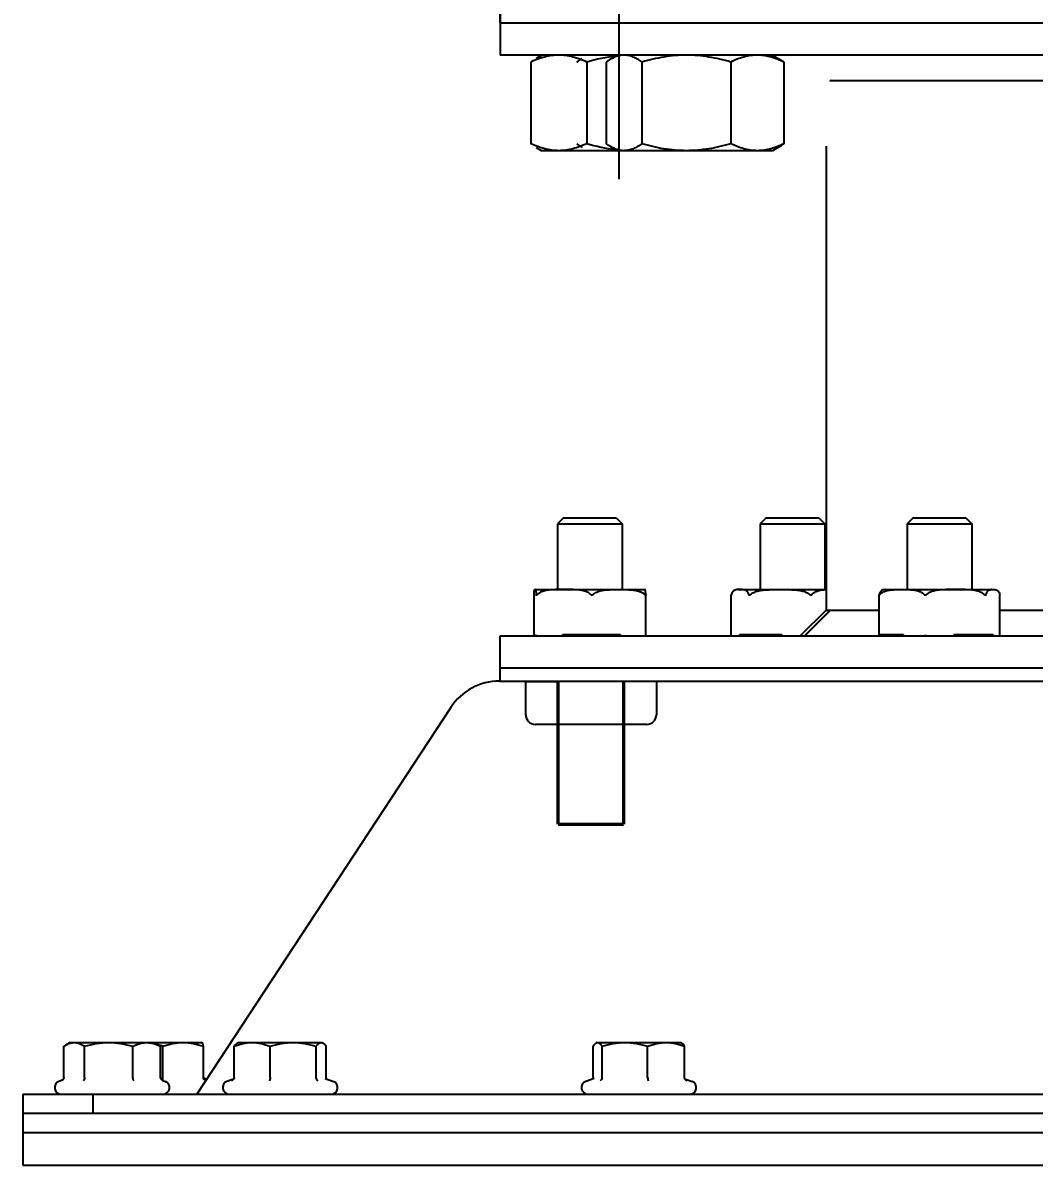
# Model space of a CAD drawing. Header units: millimetres. Extents: x 971 to 5173, y 8 to 3808.
# Drawn here: x 3364.6 to 3521.3, y 775.4 to 952.4 of the extents above; entities that cross this region are included whole.
import ezdxf

# ---------------------------------------------------------------- set-up
doc = ezdxf.new("R2010")
doc.units = ezdxf.units.MM
doc.header["$LTSCALE"] = 115.5
doc.header["$PDMODE"] = 3
doc.header["$PDSIZE"] = 8
doc.layers.get('0').update_dxf_attribs({"linetype": 'CONTINUOUS'})
doc.layers.get('Defpoints').update_dxf_attribs({"linetype": 'CONTINUOUS'})
doc.layers.add('00_BUW_DATUM', color=7, linetype='CONTINUOUS')
doc.styles.get("Standard").update_dxf_attribs({"font": 'calibri.ttf'})
doc.dimstyles.new('DIMSTYLE_5', dxfattribs={"dimtxt": 17.5, "dimasz": 17.5, "dimexe": 1.5, "dimexo": 1, "dimgap": 0.875, "dimtad": 1, "dimdsep": 46, "dimtxsty": 'Standard', "dimblk": '_FILLED', "dimblk1": '_FILLED', "dimblk2": '_FILLED', "dimcen": 0.09, "dimazin": 2, "dimtp": 0.01, "dimtm": 0.01, "dimtfac": 1, "dimtofl": 0, "dimtmove": 0, "dimatfit": 3, "dimldrblk": '_FILLED', "dimfxl": 1, "dimtolj": 1, "dimarcsym": 0})

# ---------------------------------------------------------------- blocks, each defined once
blk = doc.blocks.new('_FILLED')
at = {"color": 0, "linetype": 'ByBlock'}
blk.add_solid([(0, 0), (-1, 0.214), (-1, -0.214)], dxfattribs=at)
blk = doc.blocks.new('*D141')
at = {"color": 0, "linetype": 'Continuous', "lineweight": -2}
for p, q in [((3457.03, 928.22), (3457.03, 1154.83)), ((3737.02, 927.57), (3737.02, 1154.83)), ((3719.52, 1153.33), (3474.53, 1153.33))]:
    blk.add_line(p, q, dxfattribs=at)
at = {"layer": 'Defpoints', "color": 0}
for p in [(3457.03, 1153.33), (3457.03, 927.22), (3737.02, 926.57)]:
    blk.add_point(p, dxfattribs=at)
at = {"color": 0, "linetype": 'ByBlock', "lineweight": -2, "xscale": 17.5, "yscale": 17.5, "zscale": 17.5}
for p, rotation in [((3457.03, 1153.33), 179.9999999999999), ((3737.02, 1153.33), 359.9999999999999)]:
    blk.add_blockref('_FILLED', p, dxfattribs=dict(at, rotation=rotation))
at = {"color": 0, "insert": (3607.01, 1177.54), "char_height": 17.5, "attachment_point": 2, "line_spacing_factor": 0.9}
blk.add_mtext('\\A1;%%c280', dxfattribs=at)

msp = doc.modelspace()

# ---------------------------------------------------------------- linework, layer by layer
at = {"color": 0, "linetype": 'Continuous'}
for p, q in [((3438.58376, 952.41826), (3438.58376, 975.26285)), ((3438.58376, 957.41826), (3438.58376, 952.41826)), ((3438.58376, 952.41826), (3758.58376, 952.41826)), ((3438.58376, 952.41826), (3438.58376, 947.41826)), ((3758.58376, 947.41826), (3438.58376, 947.41826)), ((3489.74298, 943.41826), (3489.65951, 943.50223)), ((3489.65951, 943.49129), (3489.73212, 943.41826)), ((3546.60036, 943.41826), (3489.74298, 943.41826)), ((3489.08376, 933.30917), (3489.08376, 861.41826)), ((3448.38874, 875.71826), (3447.46874, 874.79826)), ((3447.46874, 874.79826), (3457.46874, 874.79826)), ((3447.46874, 874.79826), (3447.46874, 864.61826)), ((3448.38874, 875.71826), (3456.54874, 875.71826)), ((3456.54874, 875.71826), (3457.46874, 874.79826)), ((3457.46874, 874.79826), (3457.46874, 864.61826)), ((3479.79621, 875.71826), (3478.87621, 874.79826)), ((3478.87621, 874.79826), (3488.87621, 874.79826)), ((3478.87621, 874.79826), (3478.87621, 864.61826)), ((3479.79621, 875.71826), (3487.95621, 875.71826)), ((3487.95621, 875.71826), (3488.87621, 874.79826)), ((3488.87621, 874.79826), (3488.87621, 864.61826)), ((3502.57347, 875.71826), (3501.65347, 874.79826)), ((3501.65347, 874.79826), (3511.65347, 874.79826)), ((3501.65347, 874.79826), (3501.65347, 864.61826)), ((3502.57347, 875.71826), (3510.73347, 875.71826)), ((3510.73347, 875.71826), (3511.65347, 874.79826)), ((3511.65347, 874.79826), (3511.65347, 864.61826)), ((3443.81274, 863.81822), (3443.81257, 863.8087)), ((3443.81257, 857.61826), (3443.81257, 863.80883)), ((3444.05379, 864.61826), (3443.96383, 864.61552)), ((3444.05379, 864.61826), (3460.8837, 864.61826)), ((3460.8837, 864.61826), (3460.97366, 864.61552)), ((3461.12475, 863.81822), (3461.12492, 863.8087)), ((3461.12492, 857.42768), (3461.12492, 863.80883)), ((3475.46126, 864.61826), (3489.08376, 864.61826)), ((3475.4961, 864.61275), (3475.46164, 864.61158)), ((3475.49245, 864.61264), (3475.46164, 864.611)), ((3475.4961, 864.6127), (3475.49245, 864.61264)), ((3498.23851, 864.61826), (3497.92804, 864.58533)), ((3498.23851, 864.61826), (3514.70297, 864.61826)), ((3515.0592, 864.61466), (3515.06827, 864.61447)), ((3515.0592, 864.61466), (3515.06827, 864.6143)), ((3515.06842, 864.61826), (3515.37889, 864.58533)), ((3474.35229, 857.48305), (3474.35229, 863.75347)), ((3497.29614, 857.61826), (3497.29614, 863.73675)), ((3516.0108, 857.47196), (3516.0108, 863.76455)), ((3489.08376, 861.41826), (3485.08376, 857.41826)), ((3489.73212, 861.41826), (3485.7558, 857.41826)), ((3485.76706, 857.41826), (3489.74298, 861.41826)), ((3489.08376, 861.41826), (3489.73212, 861.41826)), ((3489.74298, 861.41826), (3497.29614, 861.41826)), ((3516.0108, 861.41826), (3604.92664, 861.41826)), ((3438.58376, 857.41826), (3758.58376, 857.41826)), ((3438.58376, 850.41826), (3438.58376, 857.41826)), ((3443.98309, 857.61826), (3443.81274, 857.61826)), ((3443.98309, 857.61826), (3443.98309, 857.41826)), ((3457.20201, 857.61826), (3448.22644, 857.61826)), ((3448.22644, 857.41826), (3448.22644, 857.61826)), ((3457.20201, 857.61826), (3457.20201, 857.41826)), ((3482.22698, 857.61826), (3475.66445, 857.61826)), ((3475.66445, 857.41826), (3475.66445, 857.61826)), ((3477.4755, 857.61826), (3477.4755, 857.41826)), ((3477.62621, 857.61826), (3477.62621, 857.41826)), ((3482.22698, 857.61826), (3482.22698, 857.41826)), ((3501.05365, 857.61826), (3497.29614, 857.61826)), ((3498.43575, 857.41826), (3498.43575, 857.61826)), ((3500.40347, 857.61826), (3500.40347, 857.41826)), ((3501.05365, 857.61826), (3501.05365, 857.41826)), ((3514.99655, 857.61826), (3508.86571, 857.61826)), ((3508.86571, 857.41826), (3508.86571, 857.61826)), ((3512.90347, 857.61826), (3512.90347, 857.41826)), ((3514.99655, 857.61826), (3514.99655, 857.41826)), ((3758.58376, 852.41826), (3438.58376, 852.41826)), ((3438.44055, 850.41826), (3758.72697, 850.41826)), ((3442.51906, 845.2213), (3442.51906, 850.38708)), ((3442.51906, 850.38708), (3447.51906, 850.38708)), ((3462.77519, 850.38708), (3457.71731, 850.38708)), ((3462.77519, 850.38708), (3462.77519, 845.2213)), ((3430.91773, 846.35862), (3391.55391, 786.41826)), ((3461.27519, 843.7213), (3444.01906, 843.7213)), ((3370.93564, 793.8377), (3371.22061, 794.01604)), ((3370.93564, 789.02532), (3370.93564, 793.8377)), ((3371.9172, 794.41826), (3371.22061, 794.01608)), ((3371.9172, 794.41826), (3392.38941, 794.41826)), ((3374.15708, 789.02532), (3374.15708, 793.8377)), ((3381.63864, 789.02532), (3381.63864, 793.8377)), ((3384.9172, 794.41826), (3385.61379, 794.01608)), ((3385.55795, 794.04832), (3385.59752, 794.03874)), ((3385.55817, 794.04935), (3385.61879, 794.03295)), ((3385.59752, 794.03874), (3385.61868, 794.03243)), ((3385.89876, 793.8377), (3385.61378, 794.01602)), ((3385.89876, 789.02532), (3385.89876, 793.8377)), ((3386.2714, 789.02532), (3386.2714, 793.8377)), ((3392.38941, 794.41826), (3392.39784, 794.41339)), ((3392.57198, 789.02532), (3392.57198, 793.8377)), ((3397.32181, 789.02532), (3397.32181, 793.8377)), ((3397.96335, 794.41826), (3397.81609, 794.33324)), ((3397.96335, 794.41826), (3410.96335, 794.41826)), ((3402.89227, 789.02532), (3402.89227, 793.8377)), ((3410.03381, 789.02532), (3410.03381, 793.8377)), ((3410.96335, 794.41826), (3411.11061, 794.33324)), ((3411.6049, 789.02532), (3411.6049, 793.8377)), ((3452.99115, 789.02532), (3452.99115, 793.8377)), ((3453.56258, 794.41826), (3453.45364, 794.35536)), ((3453.56258, 794.41826), (3466.56258, 794.41826)), ((3454.34828, 789.02532), (3454.34828, 793.8377)), ((3461.4197, 789.02532), (3461.4197, 793.8377)), ((3466.56258, 794.41826), (3466.67151, 794.35536)), ((3467.134, 789.02532), (3467.134, 793.8377)), ((3370.83821, 788.62554), (3370.17083, 788.38263)), ((3370.83793, 788.62515), (3370.83459, 788.62394)), ((3386.22346, 788.54281), (3386.66357, 788.38263)), ((3386.30379, 788.50437), (3386.27197, 788.51687)), ((3392.72712, 788.89531), (3393.09316, 788.76211)), ((3397.23751, 788.75407), (3396.21698, 788.38263)), ((3411.45115, 788.83958), (3411.4482, 788.84066)), ((3411.45142, 788.84061), (3412.70972, 788.38263)), ((3453.11575, 788.85563), (3451.81621, 788.38263)), ((3453.11895, 788.85579), (3453.11622, 788.85479)), ((3467.19449, 788.78826), (3468.30895, 788.38263)), ((3364.58376, 786.41826), (3364.58376, 775.41826)), ((3364.58376, 786.41826), (3832.58376, 786.41826)), ((3375.46326, 783.41826), (3375.46326, 786.41826)), ((3832.58376, 783.41826), (3364.58376, 783.41826)), ((3832.58376, 780.41826), (3364.58376, 780.41826)), ((3364.57605, 775.41826), (3832.59148, 775.41826))]:
    msp.add_line(p, q, dxfattribs=at)
at = {"color": 0, "linetype": 'Continuous', "const_width": 0.5}
for points in [[(3447.51906, 850.38708), (3447.51906, 828.21503)], [(3457.71731, 850.38708), (3457.71731, 828.21503)], [(3447.51906, 828.21503), (3457.71731, 828.21503)]]:
    msp.add_lwpolyline(points, dxfattribs=at)
at = {"color": 0, "linetype": 'Continuous'}
msp.add_lwpolyline([(3392.5757, 788.99396), (3392.61412, 788.95677), (3392.72712, 788.89531)], dxfattribs=at)
for centre, radius, start, end in [((3475.46126, 863.13826), 1.48, 90, 108.5548748), ((3514.81687, 862.43875), 2.17525, 92.9924629, 94.0329143), ((3438.44055, 841.41826), 9, 90, 146.7064367), ((3444.01906, 845.2213), 1.5, 180, 270), ((3461.27519, 845.2213), 1.5, 270, 0), ((3381.78942, 780.0456), 14.50207, 71.9975365, 74.6890969), ((3370.5172, 787.43098), 1.01272, 110, 270), ((3386.53895, 789.14876), 0.68595, 242.4981261, 247.0976553), ((3386.3172, 787.43098), 1.01272, 270, 70), ((3396.56335, 787.43098), 1.01272, 110, 270), ((3412.36335, 787.43098), 1.01272, 270, 70), ((3452.16258, 787.43098), 1.01272, 110, 270), ((3467.74155, 789.08805), 0.62544, 225.5513349, 248.9434753), ((3467.96258, 787.43098), 1.01272, 270, 70)]:
    msp.add_arc(centre, radius, start, end, dxfattribs=at)
for points, knots in [([(3443.81274, 863.81822), (3443.81696, 863.93512), (3443.82591, 864.12219), (3443.84265, 864.30883), (3443.85202, 864.37848)], [0, 0, 0, 0, 0.624699226, 1, 1, 1, 1]), ([(3443.85202, 864.37848), (3443.85853, 864.42694), (3443.86789, 864.4894), (3443.8911, 864.55813), (3443.90746, 864.58979), (3443.93215, 864.61179), (3443.95429, 864.61495), (3443.96383, 864.61553)], [0, 0, 0, 0, 0.52025735, 0.667914476, 0.76938299, 0.898335878, 1, 1, 1, 1]), ([(3443.96383, 864.61553), (3443.9694, 864.61586), (3443.99261, 864.61634), (3444.01807, 864.6095), (3444.03084, 864.59699)], [0, 0, 0, 0, 0.238092244, 1, 1, 1, 1]), ([(3444.03084, 864.59699), (3444.04715, 864.58103), (3444.077, 864.50667), (3444.08811, 864.4318), (3444.09529, 864.37847)], [0, 0, 0, 0, 0.297820858, 1, 1, 1, 1]), ([(3444.09529, 864.37847), (3444.10465, 864.30883), (3444.1214, 864.12219), (3444.13034, 863.93513), (3444.13457, 863.81822)], [0, 0, 0, 0, 0.375249303, 1, 1, 1, 1]), ([(3444.29331, 863.81822), (3444.27496, 863.79865), (3444.24796, 863.77098), (3444.20913, 863.74405), (3444.18183, 863.73379), (3444.15698, 863.74228), (3444.14362, 863.76358), (3444.13671, 863.78937), (3444.13493, 863.80829), (3444.13457, 863.81822)], [0, 0, 0, 0, 0.329725985, 0.470357474, 0.582533438, 0.672363871, 0.767729237, 0.877965494, 1, 1, 1, 1]), ([(3445.31306, 864.37845), (3445.22034, 864.3519), (3444.85114, 864.2309), (3444.49412, 864.03226), (3444.29331, 863.81822)], [0, 0, 0, 0, 0.24734941, 1, 1, 1, 1]), ([(3451.62974, 864.37845), (3451.37471, 864.45148), (3450.85048, 864.5448), (3450.05787, 864.59929), (3449.26454, 864.61455), (3448.4714, 864.61657), (3447.67827, 864.61456), (3446.88494, 864.59929), (3446.09233, 864.5448), (3445.56809, 864.45148), (3445.31306, 864.37845)], [0, 0, 0, 0, 0.125299542, 0.250242484, 0.375124175, 0.499999985, 0.624875795, 0.749757483, 0.874700442, 1, 1, 1, 1]), ([(3452.64949, 863.81822), (3452.58095, 863.89128), (3452.28149, 864.14667), (3451.90921, 864.29843), (3451.62974, 864.37845)], [0, 0, 0, 0, 0.256280173, 1, 1, 1, 1]), ([(3452.94932, 863.81822), (3452.93035, 863.79719), (3452.88784, 863.75741), (3452.80043, 863.72619), (3452.71275, 863.75773), (3452.66918, 863.79723), (3452.64949, 863.81822)], [0, 0, 0, 0, 0.243828441, 0.496967461, 0.752171265, 1, 1, 1, 1]), ([(3452.94932, 863.81822), (3453.01496, 863.89099), (3453.30067, 864.14474), (3453.66007, 864.29814), (3453.92986, 864.37848)], [0, 0, 0, 0, 0.258245313, 1, 1, 1, 1]), ([(3453.92986, 864.37848), (3454.17466, 864.45139), (3454.67867, 864.54473), (3455.44104, 864.59946), (3456.20387, 864.61451), (3456.96644, 864.61646), (3457.72901, 864.61451), (3458.49184, 864.59946), (3459.25421, 864.54475), (3459.75822, 864.45138), (3460.00302, 864.37847)], [0, 0, 0, 0, 0.125429089, 0.250347728, 0.375177916, 0.499999638, 0.624821337, 0.749651635, 0.874570451, 1, 1, 1, 1]), ([(3460.00302, 864.37847), (3460.09227, 864.35189), (3460.44938, 864.23021), (3460.79245, 864.0302), (3460.98366, 863.81822)], [0, 0, 0, 0, 0.245966965, 1, 1, 1, 1]), ([(3461.08547, 864.37848), (3461.07895, 864.42694), (3461.06959, 864.4894), (3461.04639, 864.55813), (3461.03002, 864.58979), (3461.00534, 864.61179), (3460.98319, 864.61495), (3460.97366, 864.61553)], [0, 0, 0, 0, 0.52025735, 0.667914476, 0.76938299, 0.898335878, 1, 1, 1, 1]), ([(3461.08968, 863.73675), (3461.08136, 863.73675), (3461.06267, 863.74424), (3461.02665, 863.77152), (3461.00117, 863.79881), (3460.98366, 863.81822)], [0, 0, 0, 0, 0.183361143, 0.423340192, 1, 1, 1, 1]), ([(3461.12475, 863.81822), (3461.12052, 863.93512), (3461.11157, 864.12219), (3461.09484, 864.30883), (3461.08547, 864.37848)], [0, 0, 0, 0, 0.624699226, 1, 1, 1, 1]), ([(3461.12492, 863.80883), (3461.12492, 863.79994), (3461.124, 863.78313), (3461.11902, 863.76031), (3461.10859, 863.74175), (3461.09566, 863.73675), (3461.08968, 863.73675)], [0, 0, 0, 0, 0.303328508, 0.571896518, 0.795679314, 1, 1, 1, 1]), ([(3474.36532, 863.81822), (3474.36343, 863.81212), (3474.35742, 863.79095), (3474.35226, 863.7691), (3474.35227, 863.75342)], [0, 0, 0, 0, 0.28941355, 1, 1, 1, 1]), ([(3474.70215, 864.37845), (3474.66976, 864.35037), (3474.51486, 864.19384), (3474.41758, 863.98688), (3474.36532, 863.81822)], [0, 0, 0, 0, 0.195348628, 1, 1, 1, 1]), ([(3474.9903, 864.54131), (3474.96573, 864.53308), (3474.8622, 864.49382), (3474.76622, 864.43399), (3474.70215, 864.37845)], [0, 0, 0, 0, 0.23407013, 1, 1, 1, 1]), ([(3475.46164, 864.61158), (3475.42229, 864.6101), (3475.26366, 864.6019), (3475.1038, 864.57934), (3474.9903, 864.54131)], [0, 0, 0, 0, 0.247546601, 1, 1, 1, 1]), ([(3476.78858, 864.37845), (3476.74013, 864.42045), (3476.6382, 864.48991), (3476.42151, 864.57511), (3476.14586, 864.6116), (3475.82053, 864.61665), (3475.60416, 864.61602), (3475.4961, 864.61275)], [0, 0, 0, 0, 0.143230165, 0.272456132, 0.516933764, 0.758517483, 1, 1, 1, 1]), ([(3477.12541, 863.81822), (3477.1046, 863.88537), (3477.0282, 864.09085), (3476.90134, 864.2807), (3476.78858, 864.37845)], [0, 0, 0, 0, 0.32024015, 1, 1, 1, 1]), ([(3477.34463, 863.81822), (3477.3238, 863.7981), (3477.29194, 863.76968), (3477.24451, 863.74305), (3477.20917, 863.73405), (3477.17646, 863.74166), (3477.14441, 863.76908), (3477.13156, 863.79836), (3477.12541, 863.81822)], [0, 0, 0, 0, 0.30387198, 0.443950387, 0.568438328, 0.677111748, 0.781867917, 1, 1, 1, 1]), ([(3477.34463, 863.81822), (3477.49671, 863.96508), (3477.86425, 864.19167), (3478.26614, 864.32551), (3478.47035, 864.37848)], [0, 0, 0, 0, 0.50053549, 1, 1, 1, 1]), ([(3478.47035, 864.37848), (3478.75284, 864.45176), (3479.33154, 864.54479), (3480.20556, 864.59947), (3481.08107, 864.61451), (3481.95653, 864.61646), (3482.83198, 864.61451), (3483.7075, 864.59948), (3484.58153, 864.54482), (3485.16021, 864.45175), (3485.44271, 864.37847)], [0, 0, 0, 0, 0.125008045, 0.250003629, 0.375001154, 0.49999971, 0.624998242, 0.749995883, 0.874991666, 1, 1, 1, 1]), ([(3485.44271, 864.37847), (3485.64693, 864.3255), (3486.04888, 864.19172), (3486.41645, 863.96509), (3486.56855, 863.81822)], [0, 0, 0, 0, 0.499462203, 1, 1, 1, 1]), ([(3486.85552, 863.81822), (3486.84032, 863.79727), (3486.80445, 863.75698), (3486.75098, 863.73675), (3486.72375, 863.73675)], [0, 0, 0, 0, 0.48729228, 1, 1, 1, 1]), ([(3486.85552, 863.81822), (3486.95536, 863.95579), (3487.20193, 864.1816), (3487.49807, 864.32432), (3487.64439, 864.37848)], [0, 0, 0, 0, 0.521404811, 1, 1, 1, 1]), ([(3487.64439, 864.37848), (3487.87412, 864.46352), (3488.35569, 864.56418), (3488.84183, 864.59439), (3489.08374, 864.60311)], [0, 0, 0, 0, 0.502970793, 1, 1, 1, 1]), ([(3497.29612, 863.76453), (3497.29613, 863.76854), (3497.29712, 863.78664), (3497.3006, 863.80451), (3497.30389, 863.81822)], [0, 0, 0, 0, 0.221273039, 1, 1, 1, 1]), ([(3497.56489, 864.37847), (3497.50906, 864.31601), (3497.39713, 864.13779), (3497.33278, 863.93856), (3497.30389, 863.81822)], [0, 0, 0, 0, 0.403668285, 1, 1, 1, 1]), ([(3497.39134, 863.81822), (3497.37663, 863.79928), (3497.35596, 863.7727), (3497.32881, 863.74574), (3497.31507, 863.73675), (3497.30917, 863.73675)], [0, 0, 0, 0, 0.61385228, 0.848936932, 1, 1, 1, 1]), ([(3497.39134, 863.81822), (3497.49955, 863.95753), (3497.76633, 864.18393), (3498.07994, 864.3246), (3498.23575, 864.37848)], [0, 0, 0, 0, 0.516901462, 1, 1, 1, 1]), ([(3497.92804, 864.58533), (3497.86489, 864.57178), (3497.72891, 864.52661), (3497.61594, 864.43559), (3497.56489, 864.37847)], [0, 0, 0, 0, 0.457464505, 1, 1, 1, 1]), ([(3498.23575, 864.37848), (3498.44507, 864.45086), (3498.87898, 864.54462), (3499.53684, 864.59944), (3500.19405, 864.61451), (3500.85078, 864.61646), (3501.50751, 864.61451), (3502.16472, 864.59944), (3502.82259, 864.54464), (3503.25649, 864.45086), (3503.4658, 864.37847)], [0, 0, 0, 0, 0.126031212, 0.250840279, 0.375430971, 0.499999536, 0.624568078, 0.749158872, 0.873968084, 1, 1, 1, 1]), ([(3503.4658, 864.37847), (3503.62163, 864.32459), (3503.93529, 864.18397), (3504.20209, 863.95754), (3504.31031, 863.81822)], [0, 0, 0, 0, 0.483092672, 1, 1, 1, 1]), ([(3504.60256, 863.81822), (3504.56089, 863.77724), (3504.47867, 863.7161), (3504.36444, 863.75686), (3504.32661, 863.79724), (3504.31031, 863.81822)], [0, 0, 0, 0, 0.517387574, 0.764816536, 1, 1, 1, 1]), ([(3505.70787, 864.37845), (3505.50719, 864.32544), (3505.11167, 864.19137), (3504.7514, 863.96459), (3504.60256, 863.81822)], [0, 0, 0, 0, 0.498574013, 1, 1, 1, 1]), ([(3512.55458, 864.37845), (3512.27733, 864.45169), (3511.70908, 864.54484), (3510.85065, 864.5993), (3509.9909, 864.61455), (3509.13122, 864.61657), (3508.27155, 864.61455), (3507.4118, 864.5993), (3506.55337, 864.54484), (3505.98511, 864.45169), (3505.70787, 864.37845)], [0, 0, 0, 0, 0.125059188, 0.250046213, 0.375023302, 0.499999987, 0.624976672, 0.749953758, 0.874940796, 1, 1, 1, 1]), ([(3513.65989, 863.81822), (3513.51105, 863.96459), (3513.15078, 864.19137), (3512.75526, 864.32544), (3512.55458, 864.37845)], [0, 0, 0, 0, 0.501426047, 1, 1, 1, 1]), ([(3513.86469, 863.81822), (3513.85998, 863.79862), (3513.84971, 863.76969), (3513.8207, 863.74169), (3513.7899, 863.73401), (3513.75646, 863.74328), (3513.71097, 863.77001), (3513.6802, 863.79825), (3513.65989, 863.81822)], [0, 0, 0, 0, 0.219669817, 0.321820833, 0.426877365, 0.548833492, 0.689633118, 1, 1, 1, 1]), ([(3513.86469, 863.81822), (3513.89358, 863.93855), (3513.95795, 864.13777), (3514.06983, 864.31601), (3514.12566, 864.37848)], [0, 0, 0, 0, 0.596296695, 1, 1, 1, 1]), ([(3514.12566, 864.37848), (3514.16465, 864.42211), (3514.24739, 864.4947), (3514.42957, 864.58214), (3514.57237, 864.60213), (3514.66389, 864.60861)], [0, 0, 0, 0, 0.292289046, 0.541671198, 1, 1, 1, 1]), ([(3515.06827, 864.61447), (3515.14609, 864.61275), (3515.25045, 864.60819), (3515.35322, 864.59084), (3515.37889, 864.58533)], [0, 0, 0, 0, 0.747759085, 1, 1, 1, 1]), ([(3515.37889, 864.58533), (3515.44205, 864.57178), (3515.57802, 864.52661), (3515.691, 864.43559), (3515.74205, 864.37847)], [0, 0, 0, 0, 0.457464505, 1, 1, 1, 1]), ([(3515.74205, 864.37847), (3515.79788, 864.31601), (3515.9098, 864.13779), (3515.97416, 863.93856), (3516.00305, 863.81822)], [0, 0, 0, 0, 0.403668285, 1, 1, 1, 1]), ([(3516.01081, 863.76453), (3516.01081, 863.76854), (3516.00982, 863.78664), (3516.00634, 863.80451), (3516.00305, 863.81822)], [0, 0, 0, 0, 0.221273039, 1, 1, 1, 1]), ([(3497.30917, 863.73675), (3497.30708, 863.73675), (3497.29592, 863.74119), (3497.29611, 863.75563), (3497.29612, 863.76453)], [0, 0, 0, 0, 0.189980755, 1, 1, 1, 1]), ([(3444.13457, 857.41829), (3444.13492, 857.42813), (3444.1367, 857.44685), (3444.14379, 857.47247), (3444.15709, 857.49357), (3444.1818, 857.50297), (3444.20905, 857.49169), (3444.24749, 857.46484), (3444.27504, 857.43777), (3444.29331, 857.41829)], [0, 0, 0, 0, 0.12129186, 0.230604987, 0.326498689, 0.417298859, 0.529506117, 0.670824518, 1, 1, 1, 1]), ([(3461.08968, 857.49976), (3461.0957, 857.49976), (3461.10851, 857.49407), (3461.11884, 857.47569), (3461.12401, 857.45302), (3461.12492, 857.43643), (3461.12492, 857.42766)], [0, 0, 0, 0, 0.206556229, 0.433243886, 0.699255242, 1, 1, 1, 1]), ([(3504.31031, 857.41829), (3504.32656, 857.43922), (3504.36514, 857.4785), (3504.44932, 857.51093), (3504.53552, 857.4765), (3504.5814, 857.4391), (3504.60256, 857.41829)], [0, 0, 0, 0, 0.232807296, 0.478578036, 0.739226138, 1, 1, 1, 1]), ([(3371.22062, 794.01595), (3371.42885, 794.13602), (3371.85325, 794.33725), (3372.32085, 794.41826), (3372.54636, 794.41826)], [0, 0, 0, 0, 0.51593386, 1, 1, 1, 1]), ([(3372.54636, 794.41826), (3372.68315, 794.41826), (3372.96129, 794.38972), (3373.37027, 794.26904), (3373.77193, 794.08166), (3374.02913, 793.92376), (3374.15708, 793.8377)], [0, 0, 0, 0, 0.236352124, 0.479469115, 0.733559058, 1, 1, 1, 1]), ([(3374.15708, 793.8377), (3374.76481, 794.0137), (3375.99874, 794.30674), (3377.26551, 794.41826), (3377.89786, 794.41826)], [0, 0, 0, 0, 0.500135838, 1, 1, 1, 1]), ([(3377.89786, 794.41826), (3378.53022, 794.41826), (3379.79702, 794.30694), (3381.03091, 794.0137), (3381.63864, 793.8377)], [0, 0, 0, 0, 0.499863992, 1, 1, 1, 1]), ([(3381.63864, 793.8377), (3381.97603, 794.00929), (3382.49787, 794.22946), (3383.22412, 794.39039), (3383.58818, 794.41826), (3383.7687, 794.41826)], [0, 0, 0, 0, 0.510108146, 0.756727448, 1, 1, 1, 1]), ([(3383.7687, 794.41826), (3383.94922, 794.41826), (3384.31328, 794.39047), (3385.03956, 794.22958), (3385.56136, 794.0093), (3385.89876, 793.8377)], [0, 0, 0, 0, 0.243269477, 0.4898847, 1, 1, 1, 1]), ([(3386.2714, 793.8377), (3386.78039, 794.01273), (3387.81494, 794.30546), (3388.88841, 794.41826), (3389.42169, 794.41826)], [0, 0, 0, 0, 0.502314224, 1, 1, 1, 1]), ([(3389.42169, 794.41826), (3389.95498, 794.41826), (3391.02848, 794.30565), (3392.06299, 794.01273), (3392.57198, 793.8377)], [0, 0, 0, 0, 0.497684038, 1, 1, 1, 1]), ([(3392.57198, 793.8377), (3392.55895, 793.9116), (3392.53387, 794.04454), (3392.49261, 794.21744), (3392.45614, 794.32995), (3392.42384, 794.38924), (3392.40667, 794.40814), (3392.39784, 794.41331)], [0, 0, 0, 0, 0.370185442, 0.666815491, 0.877931197, 0.949547692, 1, 1, 1, 1]), ([(3397.32181, 793.8377), (3397.76955, 794.01185), (3398.68032, 794.304), (3399.63492, 794.41826), (3400.10704, 794.41826)], [0, 0, 0, 0, 0.504356398, 1, 1, 1, 1]), ([(3397.8161, 794.33297), (3397.72385, 794.27968), (3397.54347, 794.1246), (3397.39688, 793.94123), (3397.32181, 793.8377)], [0, 0, 0, 0, 0.454463811, 1, 1, 1, 1]), ([(3400.10704, 794.41826), (3400.57916, 794.41826), (3401.53373, 794.30387), (3402.44453, 794.01185), (3402.89227, 793.8377)], [0, 0, 0, 0, 0.495645852, 1, 1, 1, 1]), ([(3402.89227, 793.8377), (3403.4716, 794.01346), (3404.64821, 794.30644), (3405.85922, 794.41826), (3406.46304, 794.41826)], [0, 0, 0, 0, 0.500658353, 1, 1, 1, 1]), ([(3406.46304, 794.41826), (3407.06686, 794.41826), (3408.2779, 794.30663), (3409.45447, 794.01346), (3410.03381, 793.8377)], [0, 0, 0, 0, 0.499341099, 1, 1, 1, 1]), ([(3410.03381, 793.8377), (3410.09405, 793.92077), (3410.21313, 794.07201), (3410.40646, 794.26016), (3410.60658, 794.38608), (3410.75162, 794.41826), (3410.81935, 794.41826)], [0, 0, 0, 0, 0.305066622, 0.571069601, 0.798643824, 1, 1, 1, 1]), ([(3410.81935, 794.41826), (3410.86852, 794.41826), (3410.97102, 794.40227), (3411.0648, 794.35943), (3411.1106, 794.33297)], [0, 0, 0, 0, 0.481720928, 1, 1, 1, 1]), ([(3411.1106, 794.33297), (3411.20285, 794.27968), (3411.38323, 794.1246), (3411.52982, 793.94123), (3411.6049, 793.8377)], [0, 0, 0, 0, 0.454463811, 1, 1, 1, 1]), ([(3452.99115, 793.8377), (3453.06014, 793.94783), (3453.1926, 794.13927), (3453.36462, 794.30352), (3453.45365, 794.35504)], [0, 0, 0, 0, 0.558184923, 1, 1, 1, 1]), ([(3453.45365, 794.35504), (3453.47109, 794.36513), (3453.53814, 794.39974), (3453.61436, 794.41826), (3453.66972, 794.41826)], [0, 0, 0, 0, 0.266889999, 1, 1, 1, 1]), ([(3453.66972, 794.41826), (3453.72861, 794.41826), (3453.85702, 794.38461), (3454.02897, 794.25761), (3454.19496, 794.06997), (3454.29659, 793.92023), (3454.34828, 793.8377)], [0, 0, 0, 0, 0.190915631, 0.414463149, 0.684312583, 1, 1, 1, 1]), ([(3454.34828, 793.8377), (3454.92175, 794.01341), (3456.08658, 794.30613), (3457.28606, 794.41826), (3457.88399, 794.41826)], [0, 0, 0, 0, 0.500774417, 1, 1, 1, 1]), ([(3457.88399, 794.41826), (3458.48192, 794.41826), (3459.68139, 794.306), (3460.84623, 794.01341), (3461.4197, 793.8377)], [0, 0, 0, 0, 0.499226094, 1, 1, 1, 1]), ([(3461.4197, 793.8377), (3461.87953, 794.01205), (3462.81469, 794.30451), (3463.79269, 794.41826), (3464.27685, 794.41826)], [0, 0, 0, 0, 0.503898384, 1, 1, 1, 1]), ([(3464.27685, 794.41826), (3464.76101, 794.41826), (3465.73905, 794.30471), (3466.67417, 794.01205), (3467.134, 793.8377)], [0, 0, 0, 0, 0.496098746, 1, 1, 1, 1]), ([(3467.134, 793.8377), (3467.06502, 793.94783), (3466.93255, 794.13927), (3466.76054, 794.30352), (3466.67151, 794.35504)], [0, 0, 0, 0, 0.558184923, 1, 1, 1, 1]), ([(3370.93564, 789.02532), (3370.93567, 788.96062), (3370.9066, 788.83012), (3370.83243, 788.72071), (3370.78827, 788.67336)], [0, 0, 0, 0, 0.499779115, 1, 1, 1, 1]), ([(3374.1571, 789.02554), (3374.1571, 788.91563), (3374.11827, 788.71915), (3373.99828, 788.55042), (3373.92645, 788.50437)], [0, 0, 0, 0, 0.562970422, 1, 1, 1, 1]), ([(3381.81304, 788.50437), (3381.78649, 788.52688), (3381.73754, 788.59008), (3381.6616, 788.76196), (3381.63859, 788.91667), (3381.63863, 789.02554)], [0, 0, 0, 0, 0.185940335, 0.418513596, 1, 1, 1, 1]), ([(3386.22219, 788.54032), (3386.13257, 788.58698), (3385.97116, 788.72104), (3385.89871, 788.92493), (3385.89875, 789.02554)], [0, 0, 0, 0, 0.501064882, 1, 1, 1, 1]), ([(3386.29061, 788.51567), (3386.28256, 788.58189), (3386.27559, 788.75214), (3386.27138, 788.92213), (3386.27139, 789.02554)], [0, 0, 0, 0, 0.392157748, 1, 1, 1, 1]), ([(3392.92624, 788.5075), (3392.8499, 788.53998), (3392.70662, 788.6414), (3392.6183, 788.79445), (3392.59362, 788.87784)], [0, 0, 0, 0, 0.488207429, 1, 1, 1, 1]), ([(3397.32181, 789.02532), (3397.32185, 788.94663), (3397.28073, 788.78882), (3397.17933, 788.66428), (3397.12026, 788.61397)], [0, 0, 0, 0, 0.503500878, 1, 1, 1, 1]), ([(3402.89228, 789.02554), (3402.89225, 788.91775), (3402.88182, 788.76874), (3402.84516, 788.59548), (3402.82162, 788.52942), (3402.80721, 788.50437)], [0, 0, 0, 0, 0.608442581, 0.836886932, 1, 1, 1, 1]), ([(3410.33538, 788.50437), (3410.24862, 788.54691), (3410.09196, 788.70224), (3410.03374, 788.91393), (3410.0338, 789.02554)], [0, 0, 0, 0, 0.464024348, 1, 1, 1, 1]), ([(3411.68618, 788.75228), (3411.64816, 788.81296), (3411.61219, 788.90565), (3411.60488, 789.00138), (3411.60489, 789.02554)], [0, 0, 0, 0, 0.747721107, 1, 1, 1, 1]), ([(3454.34828, 789.02532), (3454.34835, 788.91354), (3454.28758, 788.70028), (3454.12729, 788.54661), (3454.03894, 788.50438)], [0, 0, 0, 0, 0.533025294, 1, 1, 1, 1]), ([(3461.41972, 789.02554), (3461.41967, 788.91785), (3461.42738, 788.76922), (3461.45999, 788.59594), (3461.48054, 788.52981), (3461.49318, 788.50437)], [0, 0, 0, 0, 0.610642357, 0.838894036, 1, 1, 1, 1]), ([(3467.30357, 788.64156), (3467.25306, 788.69118), (3467.16761, 788.80968), (3467.13394, 788.95365), (3467.13399, 789.02554)], [0, 0, 0, 0, 0.496170491, 1, 1, 1, 1])]:
    msp.add_open_spline(points, degree=3, knots=knots, dxfattribs=at)
for points in [[(3486.72375, 863.73675), (3486.66532, 863.73675), (3486.61058, 863.77763), (3486.56855, 863.81822)], [(3514.70331, 864.61103), (3514.82179, 864.61726), (3514.94059, 864.61705), (3515.0592, 864.61466)], [(3370.78827, 788.67336), (3370.73803, 788.61949), (3370.67728, 788.57416), (3370.61193, 788.54017)], [(3392.59362, 788.87784), (3392.5795, 788.92556), (3392.57196, 788.97578), (3392.57197, 789.02554)], [(3397.12026, 788.61397), (3397.06568, 788.56749), (3397.00216, 788.52999), (3396.9352, 788.50438)], [(3452.99116, 789.02554), (3452.99121, 788.94394), (3452.96902, 788.86051), (3452.9312, 788.7882)]]:
    msp.add_open_spline(points, degree=3, dxfattribs=at)
at = {"layer": '00_BUW_DATUM', "color": 0, "linetype": 'Continuous'}
for p, q in [((3445.02519, 947.41826), (3444.13716, 946.90555)), ((3456.76515, 947.41826), (3455.66927, 946.78555)), ((3480.76515, 947.41826), (3481.86104, 946.78555)), ((3443.32481, 946.34646), (3443.32481, 933.69005)), ((3451.97074, 946.34646), (3451.97074, 933.69005)), ((3454.99493, 946.34646), (3454.99493, 933.69005)), ((3460.54374, 946.34646), (3460.54374, 933.69005)), ((3474.31396, 946.34646), (3474.31396, 933.69005)), ((3482.53538, 946.34646), (3482.53538, 933.69005)), ((3444.13716, 933.13096), (3445.02519, 932.61826)), ((3455.66927, 933.25097), (3456.76515, 932.61826)), ((3481.86104, 933.25097), (3480.76515, 932.61826)), ((3480.76515, 932.61826), (3445.02519, 932.61826))]:
    msp.add_line(p, q, dxfattribs=at)
msp.add_arc((3485.54864, 940.10698), 7.31128, 88.2925155, 89.9987299, dxfattribs=at)
for points, knots in [([(3447.64777, 947.41826), (3447.28159, 947.41826), (3446.54451, 947.36761), (3445.07567, 947.07223), (3444.01364, 946.66514), (3443.32481, 946.34646)], [0, 0, 0, 0, 0.24492069, 0.492359645, 1, 1, 1, 1]), ([(3451.97074, 946.34646), (3451.28191, 946.66514), (3450.21988, 947.07223), (3448.75104, 947.36761), (3448.01396, 947.41826), (3447.64777, 947.41826)], [0, 0, 0, 0, 0.507640369, 0.755079322, 1, 1, 1, 1]), ([(3457.76933, 947.41826), (3457.41262, 947.41826), (3456.67199, 947.29362), (3455.99912, 946.97598), (3455.66927, 946.78554)], [0, 0, 0, 0, 0.483620891, 1, 1, 1, 1]), ([(3460.54374, 946.34646), (3460.32395, 946.5049), (3459.88271, 946.79586), (3459.19121, 947.14279), (3458.4859, 947.36612), (3458.0051, 947.41826), (3457.76933, 947.41826)], [0, 0, 0, 0, 0.269047325, 0.523868355, 0.765878026, 1, 1, 1, 1]), ([(3467.42885, 947.41826), (3466.26493, 947.41826), (3463.93297, 947.21358), (3461.66222, 946.67136), (3460.54374, 946.34646)], [0, 0, 0, 0, 0.499828448, 1, 1, 1, 1]), ([(3474.31396, 946.34646), (3473.19548, 946.67136), (3470.92472, 947.21358), (3468.59277, 947.41826), (3467.42885, 947.41826)], [0, 0, 0, 0, 0.500171567, 1, 1, 1, 1]), ([(3478.42467, 947.41826), (3478.07638, 947.41826), (3477.37462, 947.3675), (3475.97533, 947.07131), (3474.96699, 946.66418), (3474.31396, 946.34646)], [0, 0, 0, 0, 0.244071545, 0.491083607, 1, 1, 1, 1]), ([(3482.53538, 946.34646), (3481.91561, 946.648), (3480.65674, 947.1633), (3479.30621, 947.39523), (3478.64236, 947.41501)], [0, 0, 0, 0, 0.509264232, 1, 1, 1, 1]), ([(3450.44895, 946.34646), (3450.51539, 946.39904), (3450.77616, 946.59937), (3451.04987, 946.78348), (3451.26129, 946.90555)], [0, 0, 0, 0, 0.257646455, 1, 1, 1, 1]), ([(3455.66927, 946.78554), (3455.6123, 946.75265), (3455.38193, 946.61507), (3455.15921, 946.46488), (3454.99493, 946.34646)], [0, 0, 0, 0, 0.245185918, 1, 1, 1, 1]), ([(3481.86104, 946.78554), (3481.91801, 946.75265), (3482.14837, 946.61507), (3482.3711, 946.46488), (3482.53538, 946.34646)], [0, 0, 0, 0, 0.245185918, 1, 1, 1, 1]), ([(3447.64777, 932.61826), (3447.28159, 932.61826), (3446.54451, 932.6689), (3445.07567, 932.96429), (3444.01364, 933.37137), (3443.32481, 933.69005)], [0, 0, 0, 0, 0.24492069, 0.492359645, 1, 1, 1, 1]), ([(3451.97074, 933.69005), (3451.28191, 933.37137), (3450.21988, 932.96429), (3448.75104, 932.6689), (3448.01396, 932.61826), (3447.64777, 932.61826)], [0, 0, 0, 0, 0.507640369, 0.755079322, 1, 1, 1, 1]), ([(3450.44895, 933.69005), (3450.51539, 933.63747), (3450.77616, 933.43714), (3451.04987, 933.25303), (3451.26129, 933.13096)], [0, 0, 0, 0, 0.257646455, 1, 1, 1, 1]), ([(3455.66927, 933.25097), (3455.6123, 933.28386), (3455.38193, 933.42144), (3455.15921, 933.57163), (3454.99493, 933.69005)], [0, 0, 0, 0, 0.245185918, 1, 1, 1, 1]), ([(3457.76933, 932.61826), (3457.41262, 932.61826), (3456.67199, 932.7429), (3455.99912, 933.06053), (3455.66927, 933.25097)], [0, 0, 0, 0, 0.483620891, 1, 1, 1, 1]), ([(3460.54374, 933.69005), (3460.32395, 933.53162), (3459.88271, 933.24066), (3459.19121, 932.89372), (3458.4859, 932.67039), (3458.0051, 932.61826), (3457.76933, 932.61826)], [0, 0, 0, 0, 0.269047325, 0.523868355, 0.765878026, 1, 1, 1, 1]), ([(3467.42885, 932.61826), (3466.26493, 932.61826), (3463.93297, 932.82293), (3461.66222, 933.36515), (3460.54374, 933.69005)], [0, 0, 0, 0, 0.499828448, 1, 1, 1, 1]), ([(3474.31396, 933.69005), (3473.19548, 933.36515), (3470.92472, 932.82293), (3468.59277, 932.61826), (3467.42885, 932.61826)], [0, 0, 0, 0, 0.500171567, 1, 1, 1, 1]), ([(3478.42467, 932.61826), (3478.07638, 932.61826), (3477.37462, 932.66901), (3475.97533, 932.9652), (3474.96699, 933.37233), (3474.31396, 933.69005)], [0, 0, 0, 0, 0.244071545, 0.491083607, 1, 1, 1, 1]), ([(3482.53538, 933.69005), (3481.88235, 933.37233), (3480.874, 932.9652), (3479.47472, 932.66901), (3478.77295, 932.61826), (3478.42467, 932.61826)], [0, 0, 0, 0, 0.508916407, 0.755928468, 1, 1, 1, 1]), ([(3481.86104, 933.25097), (3481.91801, 933.28386), (3482.14837, 933.42144), (3482.3711, 933.57163), (3482.53538, 933.69005)], [0, 0, 0, 0, 0.245185918, 1, 1, 1, 1])]:
    msp.add_open_spline(points, degree=3, knots=knots, dxfattribs=at)
for points in [[(3456.52682, 947.28993), (3454.98535, 947.11908), (3453.4595, 946.78112), (3451.97074, 946.34646)], [(3456.52682, 932.74658), (3454.98535, 932.91743), (3453.4595, 933.25539), (3451.97074, 933.69005)]]:
    msp.add_open_spline(points, degree=3, dxfattribs=at)

# ---------------------------------------------------------------- dimensions: what is measured, and where the dimension line sits
at = {"color": 0, "linetype": 'Continuous'}
dim = msp.add_linear_dim(base=(3457.02519, 1153.33303), p1=(3737.02385, 926.56922), p2=(3457.02519, 927.2246), angle=180, text='%%c280', dimstyle='DIMSTYLE_5', override={"dimtxsty": 'Standard'}, dxfattribs=at)
dim.commit()
dim.dimension.update_dxf_attribs({"geometry": '*D141', "text_midpoint": (3607.00759, 1153.33303), "dimtype": 160})

doc.saveas('drawing.dxf')
